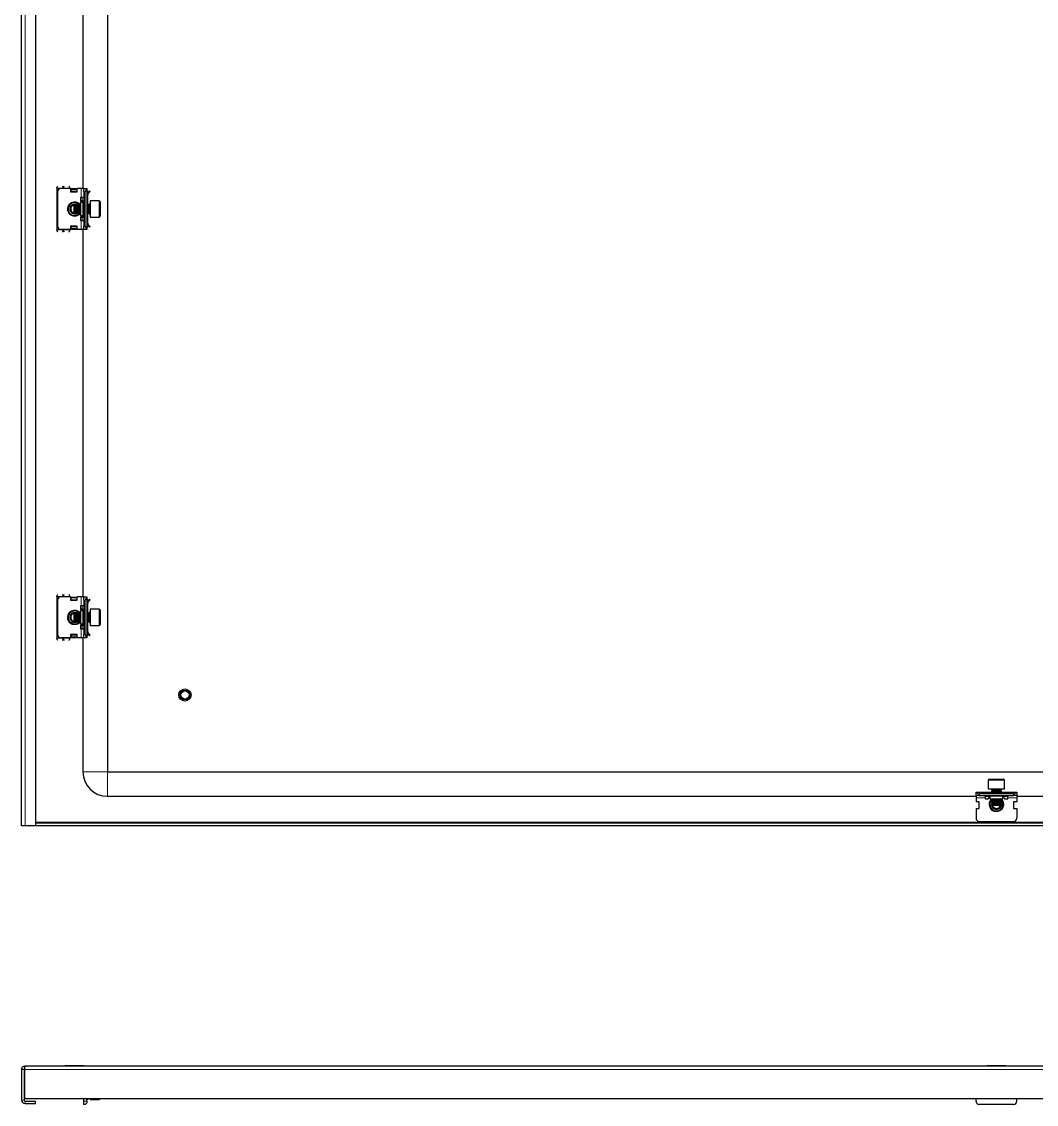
# Model space of a CAD drawing. Header units: millimetres. Extents: x -852 to 2205, y -435 to 1070.
# Drawn here: x 1011 to 1632, y -435 to 228 of the extents above; entities that cross this region are included whole.
import ezdxf

# ---------------------------------------------------------------- set-up
doc = ezdxf.new("R2010")
doc.units = ezdxf.units.MM

msp = doc.modelspace()

# ---------------------------------------------------------------- linework, layer by layer
at = {"color": 7, "linetype": 'Continuous', "lineweight": 25}
for p, q in [((1011.04, -264.66), (1011.04, 890.34)), ((1019.54, 890.34), (1019.54, -264.66)), ((1063.54, 857.34), (1063.54, -231.66)), ((1048.54, 500.34), (1048.54, 125.34)), ((1032.54, 125.59), (1032.54, 100.09)), ((1033.04, 123.34), (1033.04, 102.34)), ((1041.04, 125.34), (1035.04, 125.34)), ((1040.54, 125.59), (1040.54, 125.34)), ((1041.04, 125.34), (1041.04, 123.34)), ((1041.24, 125.22), (1041.04, 125.22)), ((1041.04, 123.34), (1045.04, 123.34)), ((1041.24, 123.34), (1041.24, 125.22)), ((1041.29, 124.96), (1041.79, 125.31)), ((1041.79, 124.96), (1041.29, 124.61)), ((1041.29, 124.61), (1041.29, 124.96)), ((1041.29, 123.69), (1041.29, 124.61)), ((1041.29, 123.34), (1041.29, 123.69)), ((1041.79, 125.31), (1041.79, 124.96)), ((1041.79, 125.31), (1044.29, 125.31)), ((1041.79, 124.96), (1044.29, 124.96)), ((1044.29, 124.96), (1044.29, 125.31)), ((1044.29, 125.31), (1044.79, 124.96)), ((1044.79, 124.61), (1044.29, 124.96)), ((1044.79, 124.96), (1044.79, 124.61)), ((1044.79, 124.61), (1044.79, 123.69)), ((1044.79, 123.69), (1044.79, 123.34)), ((1045.04, 123.34), (1045.04, 125.34)), ((1047.54, 125.34), (1045.04, 125.34)), ((1047.04, 119.84), (1047.04, 117.84)), ((1047.54, 119.84), (1047.04, 119.84)), ((1049.04, 125.34), (1047.54, 125.34)), ((1049.04, 119.84), (1047.54, 119.84)), ((1049.04, 123.34), (1049.04, 125.34)), ((1049.04, 125.34), (1051.04, 125.34)), ((1049.04, 123.34), (1049.04, 102.34)), ((1050.04, 102.34), (1050.04, 123.34)), ((1051.04, 125.34), (1051.04, 125.07)), ((1051.04, 125.07), (1051.04, 100.61)), ((1051.04, 124.25), (1051.24, 124.05)), ((1051.54, 121.59), (1051.04, 121.59)), ((1051.54, 123.34), (1051.54, 122.88)), ((1051.54, 118.09), (1051.54, 121.59)), ((1051.62, 123), (1052.6, 123.98)), ((1051.98, 122.65), (1051.62, 123)), ((1051.98, 122.65), (1052.95, 123.62)), ((1052.6, 123.98), (1052.95, 123.62)), ((1043.34, 115.59), (1042.51, 115.4)), ((1043.59, 115.84), (1043.04, 115.28)), ((1043.04, 115.28), (1043.04, 110.58)), ((1043.65, 115.84), (1043.59, 115.84)), ((1043.59, 115.84), (1043.59, 110.07)), ((1044.04, 115.28), (1043.65, 115.84)), ((1043.65, 115.84), (1043.65, 113.98)), ((1043.65, 113.98), (1043.65, 109.84)), ((1044.2, 115.52), (1043.83, 115.58)), ((1044.42, 115.84), (1044.04, 115.28)), ((1044.04, 115.28), (1044.04, 113.77)), ((1044.04, 113.77), (1044.04, 110.39)), ((1044.65, 115.84), (1044.42, 115.84)), ((1044.42, 115.84), (1044.42, 113.98)), ((1044.42, 113.98), (1044.42, 109.84)), ((1045.04, 115.28), (1044.65, 115.84)), ((1044.65, 115.84), (1044.65, 113.98)), ((1044.65, 113.98), (1044.65, 109.84)), ((1044.87, 115.53), (1045.11, 115.39)), ((1045.42, 115.84), (1045.04, 115.28)), ((1045.04, 115.28), (1045.04, 113.77)), ((1045.04, 113.77), (1045.04, 110.39)), ((1045.65, 115.84), (1045.42, 115.84)), ((1045.42, 115.84), (1045.42, 113.98)), ((1045.42, 113.98), (1045.42, 109.84)), ((1046.04, 115.28), (1045.65, 115.84)), ((1045.65, 115.84), (1045.65, 113.98)), ((1045.65, 113.98), (1045.65, 109.84)), ((1046.42, 115.84), (1046.04, 115.28)), ((1046.04, 115.28), (1046.04, 113.77)), ((1046.04, 113.77), (1046.04, 110.39)), ((1046.65, 115.84), (1046.42, 115.84)), ((1046.42, 115.84), (1046.42, 113.98)), ((1046.42, 113.98), (1046.42, 109.84)), ((1047.04, 115.28), (1046.65, 115.84)), ((1046.65, 115.84), (1046.65, 113.98)), ((1046.65, 113.98), (1046.65, 109.84)), ((1047.04, 118.09), (1048.04, 118.09)), ((1047.04, 117.84), (1048.71, 116.87)), ((1048.54, 116.84), (1047.04, 116.84)), ((1047.04, 116.84), (1047.04, 108.84)), ((1048.04, 118.09), (1048.54, 118.09)), ((1048.54, 118.09), (1048.54, 116.97)), ((1051.54, 118.09), (1051.04, 118.09)), ((1051.42, 115.84), (1051.04, 115.28)), ((1051.65, 115.84), (1051.42, 115.84)), ((1051.42, 115.84), (1051.42, 113.98)), ((1051.42, 113.98), (1051.42, 109.84)), ((1051.54, 115.84), (1051.54, 118.09)), ((1052.04, 115.28), (1051.65, 115.84)), ((1051.65, 115.84), (1051.65, 113.98)), ((1051.65, 113.98), (1051.65, 109.84)), ((1052.42, 115.84), (1052.04, 115.28)), ((1052.04, 115.28), (1052.04, 113.77)), ((1052.04, 113.77), (1052.04, 110.39)), ((1052.79, 115.84), (1052.42, 115.84)), ((1052.42, 115.84), (1052.42, 113.98)), ((1052.42, 113.98), (1052.42, 109.84)), ((1058.44, 117.84), (1053.04, 117.84)), ((1053.04, 117.84), (1053.04, 108.22)), ((1059.04, 117.24), (1059.04, 108.77)), ((1043.04, 110.58), (1043.04, 110.39)), ((1043.04, 110.39), (1043.59, 109.84)), ((1043.59, 110.07), (1043.59, 109.84)), ((1043.59, 109.84), (1043.65, 109.84)), ((1043.65, 109.84), (1044.04, 110.39)), ((1044.04, 110.39), (1044.42, 109.84)), ((1044.42, 109.84), (1044.65, 109.84)), ((1044.65, 109.84), (1045.04, 110.39)), ((1045.11, 110.29), (1044.87, 110.15)), ((1045.04, 110.39), (1045.42, 109.84)), ((1045.42, 109.84), (1045.65, 109.84)), ((1045.65, 109.84), (1046.04, 110.39)), ((1046.04, 110.39), (1046.42, 109.84)), ((1046.42, 109.84), (1046.65, 109.84)), ((1046.65, 109.84), (1047.04, 110.39)), ((1047.04, 108.84), (1048.54, 108.84)), ((1048.71, 108.81), (1047.04, 107.84)), ((1047.04, 107.84), (1047.04, 105.84)), ((1048.04, 107.59), (1047.04, 107.59)), ((1048.54, 107.59), (1048.04, 107.59)), ((1048.54, 108.7), (1048.54, 107.59)), ((1051.04, 110.39), (1051.42, 109.84)), ((1051.04, 107.59), (1051.54, 107.59)), ((1051.42, 109.84), (1051.65, 109.84)), ((1051.54, 107.59), (1051.54, 109.84)), ((1051.54, 104.09), (1051.54, 107.59)), ((1051.65, 109.84), (1052.04, 110.39)), ((1052.04, 110.39), (1052.42, 109.84)), ((1052.42, 109.84), (1052.79, 109.84)), ((1053.04, 108.22), (1053.04, 107.84)), ((1053.04, 107.84), (1058.44, 107.84)), ((1059.04, 108.77), (1059.04, 108.44)), ((1041.04, 100.34), (1035.04, 100.34)), ((1040.54, 100.34), (1040.54, 100.09)), ((1045.04, 102.34), (1041.04, 102.34)), ((1041.04, 102.34), (1041.04, 100.34)), ((1041.04, 100.46), (1041.24, 100.46)), ((1041.24, 100.46), (1041.24, 102.34)), ((1041.29, 101.99), (1041.29, 102.34)), ((1041.29, 101.07), (1041.29, 101.99)), ((1041.29, 101.07), (1041.79, 100.72)), ((1041.29, 100.72), (1041.29, 101.07)), ((1041.79, 100.36), (1041.29, 100.72)), ((1044.29, 100.72), (1041.79, 100.72)), ((1041.79, 100.72), (1041.79, 100.36)), ((1044.29, 100.36), (1041.79, 100.36)), ((1044.29, 100.72), (1044.79, 101.07)), ((1044.29, 100.36), (1044.29, 100.72)), ((1044.79, 100.72), (1044.29, 100.36)), ((1044.79, 102.34), (1044.79, 101.99)), ((1044.79, 101.99), (1044.79, 101.07)), ((1044.79, 101.07), (1044.79, 100.72)), ((1045.04, 100.34), (1045.04, 102.34)), ((1047.54, 100.34), (1045.04, 100.34)), ((1047.04, 105.84), (1047.54, 105.84)), ((1047.54, 105.84), (1049.04, 105.84)), ((1049.04, 100.34), (1047.54, 100.34)), ((1048.54, 100.34), (1048.54, -124.66)), ((1049.04, 100.34), (1049.04, 102.34)), ((1051.04, 100.34), (1049.04, 100.34)), ((1051.54, 104.09), (1051.04, 104.09)), ((1051.24, 101.63), (1051.04, 101.42)), ((1051.04, 100.61), (1051.04, 100.34)), ((1051.54, 102.34), (1051.54, 102.73)), ((1051.98, 103.03), (1051.62, 102.67)), ((1051.62, 102.67), (1052.6, 101.7)), ((1051.98, 103.03), (1052.95, 102.05)), ((1052.6, 101.7), (1052.95, 102.05)), ((1032.54, -124.41), (1032.54, -149.91)), ((1041.04, -124.66), (1035.04, -124.66)), ((1040.54, -124.41), (1040.54, -124.66)), ((1041.04, -124.66), (1041.04, -126.66)), ((1041.24, -124.78), (1041.04, -124.78)), ((1041.24, -126.66), (1041.24, -124.78)), ((1041.29, -125.04), (1041.79, -124.69)), ((1041.79, -125.04), (1041.29, -125.39)), ((1041.29, -125.39), (1041.29, -125.04)), ((1041.29, -126.31), (1041.29, -125.39)), ((1041.79, -124.69), (1041.79, -125.04)), ((1041.79, -124.69), (1044.29, -124.69)), ((1041.79, -125.04), (1044.29, -125.04)), ((1044.29, -125.04), (1044.29, -124.69)), ((1044.29, -124.69), (1044.79, -125.04)), ((1044.79, -125.39), (1044.29, -125.04)), ((1044.79, -125.04), (1044.79, -125.39)), ((1044.79, -125.39), (1044.79, -126.31)), ((1045.04, -126.66), (1045.04, -124.66)), ((1047.54, -124.66), (1045.04, -124.66)), ((1049.04, -124.66), (1047.54, -124.66)), ((1049.04, -124.66), (1051.04, -124.66)), ((1049.04, -126.66), (1049.04, -124.66)), ((1051.04, -124.66), (1051.04, -124.93)), ((1051.04, -124.93), (1051.04, -149.39)), ((1051.04, -125.75), (1051.24, -125.95)), ((1033.04, -126.66), (1033.04, -147.66)), ((1041.04, -126.66), (1045.04, -126.66)), ((1041.29, -126.66), (1041.29, -126.31)), ((1044.79, -126.31), (1044.79, -126.66)), ((1047.04, -130.16), (1047.04, -132.16)), ((1047.54, -130.16), (1047.04, -130.16)), ((1047.04, -131.91), (1048.04, -131.91)), ((1047.04, -132.16), (1048.71, -133.13)), ((1049.04, -130.16), (1047.54, -130.16)), ((1048.04, -131.91), (1048.54, -131.91)), ((1048.54, -131.91), (1048.54, -133.03)), ((1049.04, -126.66), (1049.04, -147.66)), ((1050.04, -147.66), (1050.04, -126.66)), ((1051.54, -128.41), (1051.04, -128.41)), ((1051.54, -131.91), (1051.04, -131.91)), ((1051.54, -126.66), (1051.54, -127.12)), ((1051.54, -131.91), (1051.54, -128.41)), ((1051.54, -134.16), (1051.54, -131.91)), ((1051.62, -127), (1052.6, -126.02)), ((1051.98, -127.35), (1051.62, -127)), ((1051.98, -127.35), (1052.95, -126.38)), ((1052.6, -126.02), (1052.95, -126.38)), ((1058.44, -132.16), (1053.04, -132.16)), ((1053.04, -132.16), (1053.04, -141.78)), ((1043.34, -134.41), (1042.51, -134.6)), ((1043.59, -134.16), (1043.04, -134.72)), ((1043.04, -134.72), (1043.04, -139.42)), ((1043.65, -134.16), (1043.59, -134.16)), ((1043.59, -134.16), (1043.59, -139.93)), ((1044.04, -134.72), (1043.65, -134.16)), ((1043.65, -134.16), (1043.65, -136.02)), ((1043.65, -136.02), (1043.65, -140.16)), ((1044.2, -134.48), (1043.83, -134.42)), ((1044.42, -134.16), (1044.04, -134.72)), ((1044.04, -134.72), (1044.04, -136.23)), ((1044.04, -136.23), (1044.04, -139.61)), ((1044.65, -134.16), (1044.42, -134.16)), ((1044.42, -134.16), (1044.42, -136.02)), ((1044.42, -136.02), (1044.42, -140.16)), ((1045.04, -134.72), (1044.65, -134.16)), ((1044.65, -134.16), (1044.65, -136.02)), ((1044.65, -136.02), (1044.65, -140.16)), ((1044.87, -134.47), (1045.11, -134.61)), ((1045.42, -134.16), (1045.04, -134.72)), ((1045.04, -134.72), (1045.04, -136.23)), ((1045.04, -136.23), (1045.04, -139.61)), ((1045.65, -134.16), (1045.42, -134.16)), ((1045.42, -134.16), (1045.42, -136.02)), ((1045.42, -136.02), (1045.42, -140.16)), ((1046.04, -134.72), (1045.65, -134.16)), ((1045.65, -134.16), (1045.65, -136.02)), ((1045.65, -136.02), (1045.65, -140.16)), ((1046.42, -134.16), (1046.04, -134.72)), ((1046.04, -134.72), (1046.04, -136.23)), ((1046.04, -136.23), (1046.04, -139.61)), ((1046.65, -134.16), (1046.42, -134.16)), ((1046.42, -134.16), (1046.42, -136.02)), ((1046.42, -136.02), (1046.42, -140.16)), ((1047.04, -134.72), (1046.65, -134.16)), ((1046.65, -134.16), (1046.65, -136.02)), ((1046.65, -136.02), (1046.65, -140.16)), ((1048.54, -133.16), (1047.04, -133.16)), ((1047.04, -133.16), (1047.04, -141.16)), ((1051.42, -134.16), (1051.04, -134.72)), ((1051.65, -134.16), (1051.42, -134.16)), ((1051.42, -134.16), (1051.42, -136.02)), ((1051.42, -136.02), (1051.42, -140.16)), ((1052.04, -134.72), (1051.65, -134.16)), ((1051.65, -134.16), (1051.65, -136.02)), ((1051.65, -136.02), (1051.65, -140.16)), ((1052.42, -134.16), (1052.04, -134.72)), ((1052.04, -134.72), (1052.04, -136.23)), ((1052.04, -136.23), (1052.04, -139.61)), ((1052.79, -134.16), (1052.42, -134.16)), ((1052.42, -134.16), (1052.42, -136.02)), ((1052.42, -136.02), (1052.42, -140.16)), ((1059.04, -132.76), (1059.04, -141.23)), ((1043.04, -139.42), (1043.04, -139.61)), ((1043.04, -139.61), (1043.59, -140.16)), ((1043.59, -139.93), (1043.59, -140.16)), ((1043.59, -140.16), (1043.65, -140.16)), ((1043.65, -140.16), (1044.04, -139.61)), ((1044.04, -139.61), (1044.42, -140.16)), ((1044.42, -140.16), (1044.65, -140.16)), ((1044.65, -140.16), (1045.04, -139.61)), ((1045.11, -139.71), (1044.87, -139.85)), ((1045.04, -139.61), (1045.42, -140.16)), ((1045.42, -140.16), (1045.65, -140.16)), ((1045.65, -140.16), (1046.04, -139.61)), ((1046.04, -139.61), (1046.42, -140.16)), ((1046.42, -140.16), (1046.65, -140.16)), ((1046.65, -140.16), (1047.04, -139.61)), ((1047.04, -141.16), (1048.54, -141.16)), ((1048.71, -141.19), (1047.04, -142.16)), ((1047.04, -142.16), (1047.04, -144.16)), ((1048.04, -142.41), (1047.04, -142.41)), ((1047.04, -144.16), (1047.54, -144.16)), ((1047.54, -144.16), (1049.04, -144.16)), ((1048.54, -142.41), (1048.04, -142.41)), ((1048.54, -141.3), (1048.54, -142.41)), ((1051.04, -139.61), (1051.42, -140.16)), ((1051.04, -142.41), (1051.54, -142.41)), ((1051.42, -140.16), (1051.65, -140.16)), ((1051.54, -142.41), (1051.54, -140.16)), ((1051.54, -145.91), (1051.54, -142.41)), ((1051.65, -140.16), (1052.04, -139.61)), ((1052.04, -139.61), (1052.42, -140.16)), ((1052.42, -140.16), (1052.79, -140.16)), ((1053.04, -141.78), (1053.04, -142.16)), ((1053.04, -142.16), (1058.44, -142.16)), ((1059.04, -141.23), (1059.04, -141.56)), ((1041.04, -149.66), (1035.04, -149.66)), ((1040.54, -149.66), (1040.54, -149.91)), ((1045.04, -147.66), (1041.04, -147.66)), ((1041.04, -147.66), (1041.04, -149.66)), ((1041.04, -149.54), (1041.24, -149.54)), ((1041.24, -149.54), (1041.24, -147.66)), ((1041.29, -148.01), (1041.29, -147.66)), ((1041.29, -148.93), (1041.29, -148.01)), ((1041.29, -148.93), (1041.79, -149.28)), ((1041.29, -149.28), (1041.29, -148.93)), ((1041.79, -149.64), (1041.29, -149.28)), ((1044.29, -149.28), (1041.79, -149.28)), ((1041.79, -149.28), (1041.79, -149.64)), ((1044.29, -149.64), (1041.79, -149.64)), ((1044.29, -149.28), (1044.79, -148.93)), ((1044.29, -149.64), (1044.29, -149.28)), ((1044.79, -149.28), (1044.29, -149.64)), ((1044.79, -147.66), (1044.79, -148.01)), ((1044.79, -148.01), (1044.79, -148.93)), ((1044.79, -148.93), (1044.79, -149.28)), ((1045.04, -149.66), (1045.04, -147.66)), ((1047.54, -149.66), (1045.04, -149.66)), ((1049.04, -149.66), (1047.54, -149.66)), ((1048.54, -149.66), (1048.54, -231.66)), ((1049.04, -149.66), (1049.04, -147.66)), ((1051.04, -149.66), (1049.04, -149.66)), ((1051.54, -145.91), (1051.04, -145.91)), ((1051.24, -148.37), (1051.04, -148.58)), ((1051.04, -149.39), (1051.04, -149.66)), ((1051.54, -147.66), (1051.54, -147.27)), ((1051.98, -146.97), (1051.62, -147.33)), ((1051.62, -147.33), (1052.6, -148.3)), ((1051.98, -146.97), (1052.95, -147.95)), ((1052.6, -148.3), (1052.95, -147.95)), ((1063.54, -231.66), (2152.54, -231.66)), ((1603.04, -236.76), (1603.04, -242.16)), ((1603.64, -236.16), (1612.1, -236.16)), ((1612.1, -236.16), (1612.44, -236.16)), ((1613.04, -242.16), (1613.04, -236.76)), ((1595.54, -246.16), (1595.54, -244.16)), ((1595.54, -244.16), (1595.8, -244.16)), ((1595.8, -244.16), (1620.27, -244.16)), ((1618.54, -245.16), (1597.54, -245.16)), ((1603.04, -242.16), (1612.66, -242.16)), ((1605.04, -242.41), (1605.04, -242.77)), ((1605.04, -242.77), (1605.59, -243.16)), ((1605.04, -242.77), (1606.89, -242.77)), ((1605.59, -243.16), (1605.04, -243.55)), ((1605.04, -243.55), (1605.04, -243.77)), ((1605.04, -243.55), (1606.89, -243.55)), ((1605.04, -243.77), (1605.59, -244.16)), ((1605.04, -243.77), (1606.89, -243.77)), ((1605.59, -243.16), (1607.1, -243.16)), ((1606.89, -242.77), (1611.04, -242.77)), ((1606.89, -243.55), (1611.04, -243.55)), ((1606.89, -243.77), (1611.04, -243.77)), ((1607.1, -243.16), (1610.48, -243.16)), ((1610.48, -243.16), (1611.04, -242.77)), ((1611.04, -243.55), (1610.48, -243.16)), ((1610.48, -244.16), (1611.04, -243.77)), ((1611.04, -242.77), (1611.04, -242.41)), ((1611.04, -243.77), (1611.04, -243.55)), ((1612.66, -242.16), (1613.04, -242.16)), ((1620.27, -244.16), (1620.54, -244.16)), ((1620.54, -244.16), (1620.54, -246.16)), ((1063.54, -246.66), (1595.54, -246.66)), ((1597.54, -246.16), (1595.54, -246.16)), ((1595.54, -246.16), (1595.54, -247.66)), ((1595.54, -247.66), (1595.54, -250.16)), ((1597.54, -250.16), (1595.54, -250.16)), ((1597.54, -246.16), (1618.54, -246.16)), ((1597.54, -254.16), (1597.54, -250.16)), ((1601.04, -246.16), (1601.04, -247.66)), ((1601.04, -246.66), (1603.9, -246.66)), ((1601.04, -247.66), (1601.04, -248.16)), ((1601.04, -248.16), (1603.04, -248.16)), ((1603.04, -248.16), (1604, -246.49)), ((1604.04, -246.66), (1604.04, -248.16)), ((1604.04, -248.16), (1612.04, -248.16)), ((1605.59, -248.16), (1605.04, -248.55)), ((1605.04, -248.55), (1605.04, -248.77)), ((1605.04, -248.55), (1606.89, -248.55)), ((1605.04, -248.77), (1605.59, -249.16)), ((1605.04, -248.77), (1606.89, -248.77)), ((1605.59, -249.16), (1605.04, -249.55)), ((1605.04, -249.55), (1605.04, -249.77)), ((1605.04, -249.55), (1606.89, -249.55)), ((1605.04, -249.77), (1605.59, -250.16)), ((1605.04, -249.77), (1606.89, -249.77)), ((1605.59, -250.16), (1605.04, -250.55)), ((1605.04, -250.55), (1605.04, -250.77)), ((1605.04, -250.55), (1606.89, -250.55)), ((1605.04, -250.77), (1605.59, -251.16)), ((1605.04, -250.77), (1606.89, -250.77)), ((1605.59, -251.16), (1605.04, -251.55)), ((1605.04, -251.55), (1605.04, -251.61)), ((1605.04, -251.55), (1606.89, -251.55)), ((1605.04, -251.61), (1605.59, -252.16)), ((1605.04, -251.61), (1610.81, -251.61)), ((1605.28, -251.85), (1605.47, -252.68)), ((1605.36, -251), (1605.29, -251.37)), ((1605.35, -250.33), (1605.48, -250.09)), ((1605.59, -249.16), (1607.1, -249.16)), ((1605.59, -250.16), (1607.1, -250.16)), ((1605.59, -251.16), (1607.1, -251.16)), ((1606.89, -248.55), (1611.04, -248.55)), ((1606.89, -248.77), (1611.04, -248.77)), ((1606.89, -249.55), (1611.04, -249.55)), ((1606.89, -249.77), (1611.04, -249.77)), ((1606.89, -250.55), (1611.04, -250.55)), ((1606.89, -250.77), (1611.04, -250.77)), ((1606.89, -251.55), (1611.04, -251.55)), ((1607.1, -249.16), (1610.48, -249.16)), ((1607.1, -250.16), (1610.48, -250.16)), ((1607.1, -251.16), (1610.48, -251.16)), ((1611.04, -248.55), (1610.48, -248.16)), ((1610.48, -249.16), (1611.04, -248.77)), ((1611.04, -249.55), (1610.48, -249.16)), ((1610.48, -250.16), (1611.04, -249.77)), ((1611.04, -250.55), (1610.48, -250.16)), ((1610.48, -251.16), (1611.04, -250.77)), ((1611.04, -251.55), (1610.48, -251.16)), ((1610.48, -252.16), (1611.04, -251.61)), ((1610.59, -250.09), (1610.73, -250.33)), ((1610.81, -251.61), (1611.04, -251.61)), ((1611.04, -248.77), (1611.04, -248.55)), ((1611.04, -249.77), (1611.04, -249.55)), ((1611.04, -250.77), (1611.04, -250.55)), ((1611.04, -251.61), (1611.04, -251.55)), ((1612.04, -248.16), (1612.04, -246.66)), ((1612.07, -246.49), (1613.04, -248.16)), ((1612.17, -246.66), (1615.04, -246.66)), ((1613.04, -248.16), (1615.04, -248.16)), ((1615.04, -247.66), (1615.04, -246.16)), ((1615.04, -248.16), (1615.04, -247.66)), ((1620.54, -246.16), (1618.54, -246.16)), ((1618.54, -250.16), (1618.54, -254.16)), ((1620.54, -250.16), (1618.54, -250.16)), ((1620.54, -246.16), (1620.54, -247.66)), ((1620.54, -246.66), (2152.54, -246.66)), ((1620.54, -247.66), (1620.54, -250.16)), ((1595.54, -254.16), (1595.54, -260.16)), ((1595.54, -254.16), (1597.54, -254.16)), ((1605.59, -252.16), (1610.3, -252.16)), ((1610.3, -252.16), (1610.48, -252.16)), ((1618.54, -254.16), (1620.54, -254.16)), ((1620.54, -254.16), (1620.54, -260.16)), ((1013.14, -264.66), (1011.04, -264.66)), ((1019.54, -264.66), (1013.14, -264.66)), ((2196.54, -263.16), (1019.54, -263.16)), ((2196.54, -264.66), (1019.54, -264.66)), ((1597.54, -262.16), (1618.54, -262.16)), ((1012.54, -413.85), (1011.04, -413.85)), ((1011.04, -413.85), (1011.04, -432.65)), ((1012.54, -413.85), (1012.54, -432.65)), ((1012.74, -413.85), (1012.74, -431.75)), ((1013.14, -411.75), (2202.94, -411.75)), ((1037.75, -411.45), (1037.75, -411.75)), ((1037.75, -411.45), (1049.32, -411.45)), ((1049.32, -411.75), (1049.32, -411.45)), ((1602.25, -411.45), (1602.25, -411.75)), ((1602.25, -411.45), (1613.82, -411.45)), ((1613.82, -411.75), (1613.82, -411.45)), ((1012.74, -431.75), (2203.34, -431.75)), ((1013.14, -433.25), (1019.54, -433.25)), ((1013.14, -434.75), (1019.54, -434.75)), ((1019.54, -434.75), (1019.54, -433.25)), ((1049.04, -433.25), (1049.04, -431.75)), ((1049.04, -435.25), (1049.04, -433.25)), ((1050.04, -435.25), (1049.04, -435.25)), ((1050.04, -435.25), (1051.04, -434.25)), ((1051.04, -433.25), (1051.04, -431.75)), ((1051.54, -432.25), (1051.04, -432.25)), ((1051.04, -433.25), (1051.04, -434.25)), ((1053.04, -431.75), (1053.04, -432.25)), ((1053.04, -432.25), (1058.44, -432.25)), ((1595.54, -433.25), (1595.54, -431.75)), ((1618.54, -435.25), (1597.54, -435.25)), ((1620.54, -433.25), (1620.54, -431.75))]:
    msp.add_line(p, q, dxfattribs=at)
at = {"color": 8, "linetype": 'Continuous', "lineweight": 18}
for p, q in [((1013.14, 890.34), (1013.14, -264.66)), ((1032.54, 125.59), (1036.54, 125.59)), ((1036.54, 125.59), (1040.54, 125.59)), ((1044.79, 123.69), (1041.29, 123.69)), ((1047.54, 125.34), (1047.54, 119.84)), ((1048.04, 119.84), (1048.04, 118.09)), ((1050.04, 123.34), (1049.04, 123.34)), ((1051.04, 123.84), (1051.24, 124.05)), ((1051.04, 123.34), (1051.54, 123.34)), ((1048.54, 108.84), (1048.54, 116.84)), ((1052.79, 109.84), (1052.79, 115.84)), ((1058.44, 108.22), (1058.44, 117.84)), ((1048.04, 107.59), (1048.04, 105.84)), ((1058.44, 107.84), (1058.44, 108.22)), ((1032.54, 100.09), (1036.54, 100.09)), ((1040.54, 100.09), (1036.54, 100.09)), ((1041.29, 101.99), (1044.79, 101.99)), ((1047.54, 105.84), (1047.54, 100.34)), ((1049.04, 102.34), (1050.04, 102.34)), ((1051.04, 102.34), (1051.54, 102.34)), ((1051.04, 101.84), (1051.24, 101.63)), ((1032.54, -124.41), (1036.54, -124.41)), ((1036.54, -124.41), (1040.54, -124.41)), ((1047.54, -124.66), (1047.54, -130.16)), ((1044.79, -126.31), (1041.29, -126.31)), ((1048.04, -130.16), (1048.04, -131.91)), ((1050.04, -126.66), (1049.04, -126.66)), ((1051.04, -126.16), (1051.24, -125.95)), ((1051.04, -126.66), (1051.54, -126.66)), ((1058.44, -141.78), (1058.44, -132.16)), ((1048.54, -141.16), (1048.54, -133.16)), ((1052.79, -140.16), (1052.79, -134.16)), ((1047.54, -144.16), (1047.54, -149.66)), ((1048.04, -142.41), (1048.04, -144.16)), ((1058.44, -142.16), (1058.44, -141.78)), ((1032.54, -149.91), (1036.54, -149.91)), ((1040.54, -149.91), (1036.54, -149.91)), ((1041.29, -148.01), (1044.79, -148.01)), ((1049.04, -147.66), (1050.04, -147.66)), ((1051.04, -147.66), (1051.54, -147.66)), ((1051.04, -148.16), (1051.24, -148.37)), ((1063.54, -231.66), (1048.54, -231.66)), ((1063.54, -231.66), (1063.54, -246.66)), ((1612.66, -236.76), (1603.04, -236.76)), ((1613.04, -236.76), (1612.66, -236.76)), ((1597.54, -245.16), (1597.54, -246.16)), ((1611.04, -242.41), (1605.04, -242.41)), ((1618.54, -246.16), (1618.54, -245.16)), ((1595.54, -247.66), (1601.04, -247.66)), ((1612.04, -246.66), (1604.04, -246.66)), ((1615.04, -247.66), (1620.54, -247.66)), ((2196.54, -262.56), (1019.54, -262.56)), ((1012.74, -413.85), (2203.34, -413.85)), ((1012.54, -432.65), (1011.04, -432.65)), ((1013.14, -433.25), (1013.14, -434.75)), ((1049.04, -433.25), (1051.04, -433.25)), ((1058.44, -432.25), (1058.44, -431.75))]:
    msp.add_line(p, q, dxfattribs=at)
at = {"color": 7, "linetype": 'Continuous', "lineweight": 25, "flags": 128}
for points in [[(1043.83, 110.09), (1044.07, 110.13), (1044.2, 110.16)], [(1043.83, -139.91), (1044.07, -139.87), (1044.2, -139.84)], [(1610.78, -251.37), (1610.74, -251.13), (1610.71, -251)]]:
    msp.add_lwpolyline(points, dxfattribs=at)
at = {"color": 7, "linetype": 'Continuous', "lineweight": 25}
for radius in [3.75, 3, 2.5]:
    msp.add_circle((1111.04, -184.66), radius, dxfattribs=at)
for centre, radius, start, end in [((1035.04, 123.34), 2, 90, 180), ((1052.04, 123.34), 2, 120, 180), ((1050.54, 123.34), 1, 0, 45), ((1043.54, 112.84), 4, 45.71765, 270), ((1043.54, 112.84), 3, 74.33161, 285.66839), ((1043.54, 112.84), 2.76, 111.7574, 265.98739), ((1043.54, 112.84), 2.45, 101.79772, 201.7574), ((1048.54, 117.34), 0.5, 270, 360), ((1052.79, 116.09), 0.25, 270, 0), ((1058.44, 117.24), 0.6, 0, 90), ((1043.54, 112.84), 2.45, 201.7574, 258.20228), ((1043.54, 112.84), 4, 270, 314.28235), ((1048.54, 108.34), 0.5, 0, 90), ((1052.79, 109.59), 0.25, 360, 90), ((1058.44, 108.44), 0.6, 270, 360), ((1035.04, 102.34), 2, 180, 270), ((1052.04, 102.34), 2, 180, 240), ((1050.54, 102.34), 1, 315, 0), ((1035.04, -126.66), 2, 90, 180), ((1052.04, -126.66), 2, 120, 180), ((1050.54, -126.66), 1, 0, 45), ((1058.44, -132.76), 0.6, 0, 90), ((1043.54, -137.16), 4, 45.71765, 270), ((1043.54, -137.16), 3, 74.33161, 285.66839), ((1043.54, -137.16), 2.76, 111.7574, 265.98739), ((1043.54, -137.16), 2.45, 101.79772, 201.7574), ((1043.54, -137.16), 2.45, 201.7574, 258.20228), ((1048.54, -132.66), 0.5, 270, 0), ((1052.79, -133.91), 0.25, 270, 0), ((1043.54, -137.16), 4, 270, 314.28235), ((1048.54, -141.66), 0.5, 0, 90), ((1052.79, -140.41), 0.25, 360, 90), ((1058.44, -141.56), 0.6, 270, 360), ((1035.04, -147.66), 2, 180, 270), ((1052.04, -147.66), 2, 180, 240), ((1050.54, -147.66), 1, 315, 0), ((1063.54, -231.66), 15, 180, 270), ((1603.64, -236.76), 0.6, 90, 180), ((1612.44, -236.76), 0.6, 0, 90), ((1597.54, -243.16), 2, 210, 270), ((1604.79, -242.41), 0.25, 0, 90), ((1611.29, -242.41), 0.25, 90, 180), ((1618.54, -243.16), 2, 270, 330), ((1603.54, -246.66), 0.5, 0, 90), ((1608.04, -251.66), 4, 135.71765, 0), ((1608.04, -251.66), 3, 164.33161, 15.66839), ((1608.04, -251.66), 2.76, 201.7574, 355.98739), ((1608.04, -251.66), 4, 0, 44.28235), ((1612.54, -246.66), 0.5, 90, 180), ((1608.04, -251.66), 2.45, 191.79772, 291.7574), ((1608.04, -251.66), 2.45, 291.7574, 348.20228), ((1597.54, -260.16), 2, 180, 270), ((1618.54, -260.16), 2, 270, 0), ((1013.14, -432.65), 2.1, 180, 270), ((1013.14, -432.65), 0.6, 180, 270), ((1058.44, -431.65), 0.6, 270, 350.40593), ((1597.54, -433.25), 2, 180, 270), ((1618.54, -433.25), 2, 270, 0)]:
    msp.add_arc(centre, radius, start, end, dxfattribs=at)
at = {"color": 8, "linetype": 'Continuous', "lineweight": 18}
for centre, start, end in [((1043.54, 112.84), 38.94244, 270), ((1043.54, 112.84), 270, 321.05756), ((1043.54, -137.16), 38.94244, 270), ((1043.54, -137.16), 270, 321.05756), ((1608.04, -251.66), 128.94244, 0), ((1608.04, -251.66), 0, 51.05756)]:
    msp.add_arc(centre, 4.5, start, end, dxfattribs=at)
at = {"color": 7, "linetype": 'Continuous', "lineweight": 25}
for points, knots in [([(1032.54, 125.59), (1032.63, 125.83), (1032.82, 126.32), (1033.01, 126.71), (1033.11, 126.91)], [0, 0, 0, 0, 0.502065, 1, 1, 1, 1]), ([(1035.96, 126.9), (1036.04, 126.74), (1036.22, 126.4), (1036.41, 125.91), (1036.52, 125.63), (1036.54, 125.59)], [0, 0, 0, 0, 0.415483, 0.917152, 1, 1, 1, 1]), ([(1036.54, 125.59), (1036.63, 125.83), (1036.82, 126.32), (1037.01, 126.71), (1037.11, 126.91)], [0, 0, 0, 0, 0.5020654, 1, 1, 1, 1]), ([(1039.96, 126.9), (1040.04, 126.74), (1040.22, 126.4), (1040.41, 125.91), (1040.52, 125.63), (1040.54, 125.59)], [0, 0, 0, 0, 0.4154826, 0.9171518, 1, 1, 1, 1]), ([(1051.62, 123), (1051.47, 122.81), (1051.16, 122.44), (1051.04, 121.91), (1051.04, 121.63), (1051.04, 121.59)], [0, 0, 0, 0, 0.461863, 0.923726, 1, 1, 1, 1]), ([(1051.98, 122.65), (1051.86, 122.5), (1051.67, 122.27), (1051.56, 121.89), (1051.54, 121.69), (1051.54, 121.59)], [0, 0, 0, 0, 0.485042, 0.738404, 1, 1, 1, 1]), ([(1033.11, 98.78), (1033.03, 98.93), (1032.85, 99.28), (1032.66, 99.77), (1032.55, 100.05), (1032.54, 100.09)], [0, 0, 0, 0, 0.415483, 0.917152, 1, 1, 1, 1]), ([(1036.54, 100.09), (1036.44, 99.84), (1036.25, 99.36), (1036.06, 98.96), (1035.96, 98.77)], [0, 0, 0, 0, 0.502065, 1, 1, 1, 1]), ([(1037.11, 98.78), (1037.03, 98.93), (1036.85, 99.28), (1036.66, 99.77), (1036.55, 100.05), (1036.54, 100.09)], [0, 0, 0, 0, 0.415483, 0.917152, 1, 1, 1, 1]), ([(1040.54, 100.09), (1040.49, 99.97), (1040.39, 99.73), (1040.25, 99.38), (1040.11, 99.05), (1040.01, 98.86), (1039.96, 98.77)], [0, 0, 0, 0, 0.247454, 0.50208, 0.749534, 1, 1, 1, 1]), ([(1051.04, 104.09), (1051.06, 103.85), (1051.11, 103.36), (1051.4, 102.91), (1051.59, 102.7), (1051.62, 102.67)], [0, 0, 0, 0, 0.461863, 0.923726, 1, 1, 1, 1]), ([(1051.54, 104.09), (1051.56, 103.9), (1051.59, 103.61), (1051.77, 103.26), (1051.91, 103.1), (1051.98, 103.03)], [0, 0, 0, 0, 0.4850424, 0.7384039, 1, 1, 1, 1]), ([(1032.54, -124.41), (1032.63, -124.17), (1032.82, -123.68), (1033.01, -123.29), (1033.11, -123.09)], [0, 0, 0, 0, 0.502065, 1, 1, 1, 1]), ([(1035.96, -123.1), (1036.04, -123.26), (1036.22, -123.6), (1036.41, -124.09), (1036.52, -124.37), (1036.54, -124.41)], [0, 0, 0, 0, 0.415483, 0.917152, 1, 1, 1, 1]), ([(1036.54, -124.41), (1036.63, -124.17), (1036.82, -123.68), (1037.01, -123.29), (1037.11, -123.09)], [0, 0, 0, 0, 0.502065, 1, 1, 1, 1]), ([(1039.96, -123.1), (1040.04, -123.26), (1040.22, -123.6), (1040.41, -124.09), (1040.52, -124.37), (1040.54, -124.41)], [0, 0, 0, 0, 0.415483, 0.917152, 1, 1, 1, 1]), ([(1051.62, -127), (1051.47, -127.19), (1051.16, -127.56), (1051.04, -128.09), (1051.04, -128.37), (1051.04, -128.41)], [0, 0, 0, 0, 0.461863, 0.923726, 1, 1, 1, 1]), ([(1051.98, -127.35), (1051.86, -127.5), (1051.67, -127.73), (1051.56, -128.11), (1051.54, -128.31), (1051.54, -128.41)], [0, 0, 0, 0, 0.485042, 0.738404, 1, 1, 1, 1]), ([(1033.11, -151.22), (1033.03, -151.07), (1032.85, -150.72), (1032.66, -150.23), (1032.55, -149.95), (1032.54, -149.91)], [0, 0, 0, 0, 0.415483, 0.917152, 1, 1, 1, 1]), ([(1036.54, -149.91), (1036.44, -150.16), (1036.25, -150.64), (1036.06, -151.04), (1035.96, -151.23)], [0, 0, 0, 0, 0.502065, 1, 1, 1, 1]), ([(1037.11, -151.22), (1037.03, -151.07), (1036.85, -150.72), (1036.66, -150.23), (1036.55, -149.95), (1036.54, -149.91)], [0, 0, 0, 0, 0.415483, 0.917152, 1, 1, 1, 1]), ([(1040.54, -149.91), (1040.49, -150.03), (1040.39, -150.27), (1040.25, -150.62), (1040.11, -150.95), (1040.01, -151.14), (1039.96, -151.23)], [0, 0, 0, 0, 0.247454, 0.50208, 0.749534, 1, 1, 1, 1]), ([(1051.04, -145.91), (1051.06, -146.15), (1051.11, -146.64), (1051.4, -147.09), (1051.59, -147.3), (1051.62, -147.33)], [0, 0, 0, 0, 0.461863, 0.923726, 1, 1, 1, 1]), ([(1051.54, -145.91), (1051.56, -146.1), (1051.59, -146.39), (1051.77, -146.74), (1051.91, -146.9), (1051.98, -146.97)], [0, 0, 0, 0, 0.4850424, 0.7384039, 1, 1, 1, 1]), ([(1011.04, -413.85), (1011.04, -413.57), (1011.09, -413.3), (1011.3, -412.79), (1011.46, -412.56), (1011.85, -412.17), (1012.08, -412.02), (1012.59, -411.81), (1012.86, -411.75), (1013.14, -411.75)], [0, 0, 0, 0, 0.25, 0.25, 0.5, 0.5, 0.75, 0.75, 1, 1, 1, 1]), ([(1012.54, -413.85), (1012.55, -413.77), (1012.57, -413.61), (1012.67, -413.43), (1012.77, -413.39), (1012.79, -413.39)], [0, 0, 0, 0, 0.432796, 0.865566, 1, 1, 1, 1]), ([(1013.14, -411.75), (1013.1, -411.75), (1013.07, -411.81), (1013, -412.02), (1012.97, -412.17), (1012.9, -412.56), (1012.87, -412.79), (1012.8, -413.3), (1012.77, -413.58), (1012.74, -413.85)], [0, 0, 0, 0, 0.25, 0.25, 0.5, 0.5, 0.75, 0.75, 1, 1, 1, 1]), ([(1051.45, -431.75), (1051.36, -431.81), (1051.13, -431.96), (1051.04, -432.12), (1051.04, -432.24), (1051.04, -432.25)], [0, 0, 0, 0, 0.331346, 0.905226, 1, 1, 1, 1]), ([(1051.85, -431.75), (1051.78, -431.81), (1051.65, -431.92), (1051.56, -432.09), (1051.54, -432.2), (1051.54, -432.25)], [0, 0, 0, 0, 0.360365, 0.675069, 1, 1, 1, 1])]:
    msp.add_open_spline(points, degree=3, knots=knots, dxfattribs=at)

doc.saveas('drawing.dxf')
